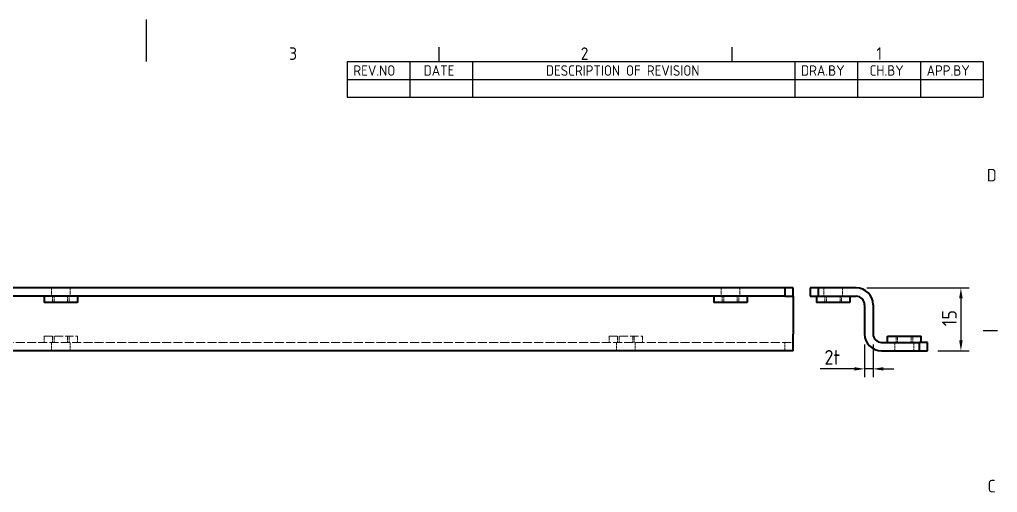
# Model space of a CAD drawing. Header units: millimetres. Extents: x 0 to 420, y 0 to 297.
# Drawn here: x 179.8 to 413.4, y 184.1 to 297 of the extents above; entities that cross this region are included whole.
import ezdxf

# ---------------------------------------------------------------- set-up
doc = ezdxf.new("R2010")
doc.units = ezdxf.units.MM
doc.linetypes.add('DASHED', pattern=[0.2067, 0.1654, -0.0413])
doc.layers.get('0').update_dxf_attribs({"color": 3, "lineweight": 25})
for name, color, linetype, lineweight in [('가려진 것(ISO)', 2, 'DASHED', 18), ('가시적인 것(ISO)', 3, 'Continuous', 40), ('경계(ISO)', 7, 'Continuous', 25), ('기호(ISO)', 5, 'Continuous', 25), ('치수(ISO)', 2, 'Continuous', 25)]:
    doc.layers.add(name, color=color, linetype=linetype, lineweight=lineweight)
doc.styles.add('ISO ProportionalPSTEK', font='isocp.shx')
doc.styles.add('문자 텍스트_PSTEK_POSCO', font='isocp.shx')
doc.styles.add('치수 텍스트_PSTEK_POSCO', font='isocp.shx')
doc.dimstyles.new('치수_PSTEK_POSCO', dxfattribs={"dimtxt": 3.5, "dimasz": 2.5, "dimexe": 2, "dimexo": 2.5, "dimgap": 1, "dimtad": 1, "dimrnd": 1e-08, "dimdsep": 46, "dimtxsty": '치수 텍스트_PSTEK_POSCO', "dimcen": 0.09, "dimdle": 10, "dimclrd": 7, "dimclre": 7, "dimclrt": 2, "dimadec": 1, "dimazin": 2, "dimtfac": 1, "dimtmove": 0, "dimatfit": 3, "dimfxl": 0, "dimtolj": 1, "dimlwd": -1, "dimlwe": -1, "dimarcsym": 0})

# ---------------------------------------------------------------- blocks, each defined once
blk = doc.blocks.new('경계 Default Border')
at = {"layer": '경계(ISO)'}
for p, q in [((280, 287), (280, 290.4)), ((350, 287), (350, 290.4)), ((410, 222.75), (413.4, 222.75))]:
    blk.add_line(p, q, dxfattribs=at)
at = {"layer": '경계(ISO)', "flags": 128}
blk.add_lwpolyline([(210, 297), (210, 287)], dxfattribs=at)
at = {"layer": '경계(ISO)', "color": 2, "char_height": 3, "attachment_point": 7, "style": '문자 텍스트_PSTEK_POSCO'}
for s, insert in [('3', (244.17, 287.37)), ('2', (313.83, 287.37)), ('1', (384.49, 287.4)), ('D', (410.88, 258.35)), ('C', (411.04, 184.1))]:
    blk.add_mtext(s, dxfattribs=dict(at, insert=insert))
blk = doc.blocks.new('리비전 내역')
at = {"layer": '기호(ISO)'}
for p, q in [((258, 287), (410, 287)), ((258, 287), (258, 282.72)), ((273, 287), (273, 282.72)), ((288, 287), (288, 282.72)), ((365, 287), (365, 282.72)), ((380, 287), (380, 282.72)), ((395, 287), (395, 282.72)), ((410, 287), (410, 282.72)), ((258, 282.72), (410, 282.72)), ((258, 282.72), (258, 278.44)), ((273, 282.72), (273, 278.44)), ((288, 282.72), (288, 278.44)), ((365, 282.72), (365, 278.44)), ((380, 282.72), (380, 278.44)), ((395, 282.72), (395, 278.44)), ((410, 282.72), (410, 278.44)), ((258, 278.44), (410, 278.44))]:
    blk.add_line(p, q, dxfattribs=at)
at = {"layer": '기호(ISO)', "color": 2, "char_height": 2.5, "attachment_point": 7, "style": 'ISO ProportionalPSTEK'}
for s, insert in [('REV.NO', (259.53, 283.58)), ('DATE', (276.31, 283.58)), ('DESCRIPTION OF REVISION', (305.51, 283.58)), ('DRA.BY', (366.48, 283.58)), ('CH.BY', (382.86, 283.58)), ('APP.BY', (396.48, 283.58))]:
    blk.add_mtext(s, dxfattribs=dict(at, insert=insert))
blk = doc.blocks.new('*D37')
at = {"layer": 'Defpoints', "color": 0}
for p in [(379.67, 232.92), (396.67, 217.92), (404.67, 217.92)]:
    blk.add_point(p, dxfattribs=at)
at = {"layer": '치수(ISO)', "color": 7}
for p, q in [((382.17, 232.92), (406.67, 232.92)), ((404.67, 230.42), (404.67, 220.42)), ((399.17, 217.92), (406.67, 217.92))]:
    blk.add_line(p, q, dxfattribs=at)
for points in [[(404.25, 230.42), (405.09, 230.42), (404.67, 232.92)], [(404.25, 220.42), (405.09, 220.42), (404.67, 217.92)]]:
    blk.add_solid(points, dxfattribs=at)
at = {"layer": '치수(ISO)', "color": 2, "insert": (401.92, 223.78), "char_height": 3.5, "attachment_point": 4, "rotation": 90, "style": '치수 텍스트_PSTEK_POSCO'}
blk.add_mtext('\\A1;15', dxfattribs=at)
blk = doc.blocks.new('*D38')
at = {"layer": 'Defpoints', "color": 0}
for p in [(381.67, 221.92), (383.67, 221.92), (381.67, 213.6)]:
    blk.add_point(p, dxfattribs=at)
at = {"layer": '치수(ISO)', "color": 7}
for p, q in [((381.67, 219.42), (381.67, 211.6)), ((383.67, 219.42), (383.67, 211.6)), ((379.17, 213.6), (371.08, 213.6)), ((383.67, 213.6), (381.67, 213.6)), ((386.17, 213.6), (388.67, 213.6))]:
    blk.add_line(p, q, dxfattribs=at)
for points in [[(379.17, 214.02), (379.17, 213.19), (381.67, 213.6)], [(386.17, 214.02), (386.17, 213.19), (383.67, 213.6)]]:
    blk.add_solid(points, dxfattribs=at)
at = {"layer": '치수(ISO)', "color": 2, "insert": (372.08, 216.35), "char_height": 3.5, "attachment_point": 4, "style": '치수 텍스트_PSTEK_POSCO'}
blk.add_mtext('\\A1;2t', dxfattribs=at)

msp = doc.modelspace()

# ---------------------------------------------------------------- linework, layer by layer
at = {"layer": '가려진 것(ISO)', "ltscale": 3.809293}
for p, q in [((187.379, 232.924), (187.379, 230.924)), ((191.879, 232.924), (191.879, 230.924)), ((347.379, 232.924), (347.379, 230.924)), ((351.879, 232.924), (351.879, 230.924)), ((371.921, 232.924), (371.921, 230.924)), ((376.421, 232.924), (376.421, 230.924)), ((187.379, 219.924), (187.379, 217.924)), ((191.879, 219.924), (191.879, 217.924)), ((322.379, 219.924), (322.379, 217.924)), ((326.879, 219.924), (326.879, 217.924)), ((362.629, 217.924), (362.629, 219.924)), ((388.921, 219.924), (388.921, 217.924)), ((393.421, 219.924), (393.421, 217.924))]:
    msp.add_line(p, q, dxfattribs=at)
at = {"layer": '가려진 것(ISO)', "ltscale": 2.856945}
for p, q in [((187.629, 230.924), (187.629, 229.424)), ((188.008, 230.924), (188.008, 229.424)), ((191.25, 230.924), (191.25, 229.424)), ((191.629, 229.424), (191.629, 230.924)), ((347.629, 230.924), (347.629, 229.424)), ((348.008, 230.924), (348.008, 229.424)), ((351.25, 230.924), (351.25, 229.424)), ((351.629, 229.424), (351.629, 230.924)), ((372.171, 230.924), (372.171, 229.424)), ((372.55, 230.924), (372.55, 229.424)), ((375.792, 230.924), (375.792, 229.424)), ((376.171, 229.424), (376.171, 230.924)), ((185.629, 219.924), (185.629, 221.424)), ((187.629, 221.424), (187.629, 219.924)), ((188.008, 219.924), (188.008, 221.424)), ((191.25, 219.924), (191.25, 221.424)), ((191.629, 219.924), (191.629, 221.424)), ((193.629, 219.924), (193.629, 221.424)), ((320.629, 219.924), (320.629, 221.424)), ((322.629, 221.424), (322.629, 219.924)), ((323.008, 219.924), (323.008, 221.424)), ((326.25, 219.924), (326.25, 221.424)), ((326.629, 219.924), (326.629, 221.424)), ((328.629, 219.924), (328.629, 221.424)), ((389.171, 221.424), (389.171, 219.924)), ((389.55, 219.924), (389.55, 221.424)), ((392.792, 219.924), (392.792, 221.424)), ((393.171, 219.924), (393.171, 221.424))]:
    msp.add_line(p, q, dxfattribs=at)
at = {"layer": '가려진 것(ISO)', "ltscale": 13.025194}
msp.add_line((14.629, 219.924), (364.629, 219.924), dxfattribs=at)
at = {"layer": '가려진 것(ISO)', "ltscale": 12.159042}
for p, q in [((185.629, 221.424), (193.629, 221.424)), ((320.629, 221.424), (328.629, 221.424))]:
    msp.add_line(p, q, dxfattribs=at)
at = {"layer": '가시적인 것(ISO)'}
for p, q in [((362.629, 232.924), (16.629, 232.924)), ((364.629, 232.924), (362.629, 232.924)), ((362.629, 232.924), (362.629, 230.924)), ((364.629, 230.924), (364.629, 232.924)), ((370.671, 232.924), (368.671, 232.924)), ((368.671, 232.924), (368.671, 230.924)), ((370.671, 230.924), (370.671, 232.924)), ((379.671, 232.924), (370.671, 232.924)), ((362.629, 230.924), (16.629, 230.924)), ((185.629, 230.924), (185.629, 229.424)), ((193.629, 229.424), (185.629, 229.424)), ((193.629, 230.924), (193.629, 229.424)), ((345.629, 230.924), (345.629, 229.424)), ((353.629, 229.424), (345.629, 229.424)), ((353.629, 230.924), (353.629, 229.424)), ((362.629, 230.924), (364.629, 230.924)), ((364.629, 230.924), (364.629, 228.924)), ((368.671, 230.924), (370.671, 230.924)), ((370.171, 230.924), (370.171, 229.424)), ((378.171, 229.424), (370.171, 229.424)), ((370.671, 230.924), (379.671, 230.924)), ((378.171, 230.924), (378.171, 229.424)), ((364.629, 228.924), (364.629, 221.924)), ((381.671, 228.924), (381.671, 221.924)), ((383.671, 228.924), (383.671, 221.924)), ((364.629, 217.924), (364.629, 221.924)), ((385.671, 219.924), (394.671, 219.924)), ((387.171, 221.424), (395.171, 221.424)), ((387.171, 219.924), (387.171, 221.424)), ((396.671, 219.924), (394.671, 219.924)), ((394.671, 219.924), (394.671, 217.924)), ((395.171, 219.924), (395.171, 221.424)), ((396.671, 217.924), (396.671, 219.924)), ((364.629, 217.924), (14.629, 217.924)), ((385.671, 217.924), (394.671, 217.924)), ((394.671, 217.924), (396.671, 217.924))]:
    msp.add_line(p, q, dxfattribs=at)
for centre, radius, start, end in [((379.671, 228.924), 4, 0, 90), ((379.671, 228.924), 2, 0, 90), ((385.671, 221.924), 4, 180, 270), ((385.671, 221.924), 2, 180, 270)]:
    msp.add_arc(centre, radius, start, end, dxfattribs=at)

# ---------------------------------------------------------------- block references
msp.add_blockref('경계 Default Border', (0, 0))
at = {"layer": '기호(ISO)'}
msp.add_blockref('리비전 내역', (0, 0), dxfattribs=at)

# ---------------------------------------------------------------- dimensions: what is measured, and where the dimension line sits
at = {"layer": '치수(ISO)', "color": 7}
dim = msp.add_linear_dim(base=(404.671, 217.924), p1=(379.671, 232.924), p2=(396.671, 217.924), angle=90, dimstyle='치수_PSTEK_POSCO', override={"dimdec": 2, "dimtp": 0, "dimtm": 0, "dimtdec": 2, "dimtofl": 0, "dimatfit": 1}, dxfattribs=at)
dim.commit()
dim.dimension.update_dxf_attribs({"geometry": '*D37', "text_midpoint": (404.671, 225.424), "dimtype": 160})
dim = msp.add_linear_dim(base=(381.671, 213.603), p1=(383.671, 221.924), p2=(381.671, 221.924), angle=180, text='<>t', dimstyle='치수_PSTEK_POSCO', override={"dimdec": 2, "dimtp": 0, "dimtm": 0, "dimtdec": 2, "dimtofl": 1, "dimatfit": 1}, dxfattribs=at)
dim.commit()
dim.dimension.update_dxf_attribs({"geometry": '*D38', "text_midpoint": (373.877, 213.603), "dimtype": 160})

doc.saveas('drawing.dxf')
